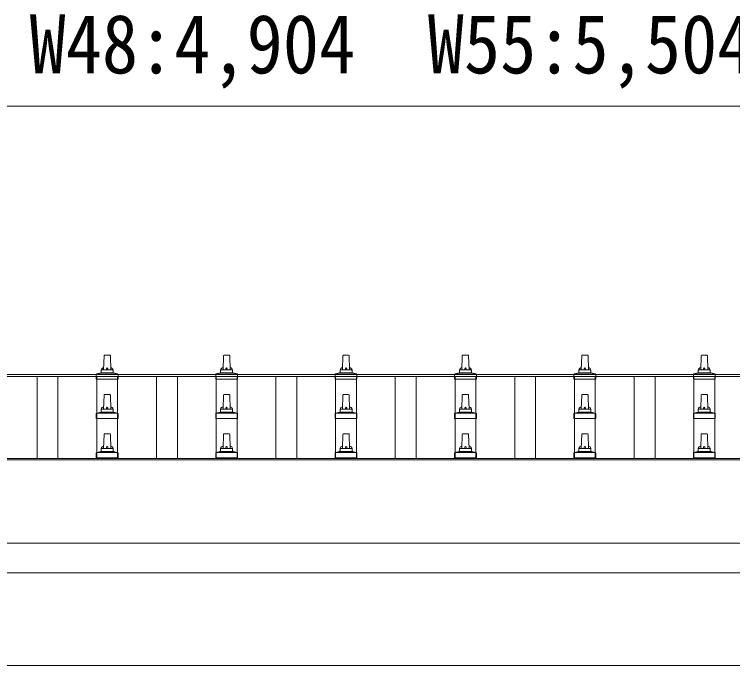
# Model space of a CAD drawing. Units: millimetres, scale not verified. Extents: x -13976 to 14131, y -9754 to 9646.
# Drawn here: x -8829 to -7626, y 2675 to 3766 of the extents above; entities that cross this region are included whole.
import ezdxf
from ezdxf.enums import TextEntityAlignment as Align

# ---------------------------------------------------------------- set-up
doc = ezdxf.new("R2010")
doc.units = ezdxf.units.MM
doc.header["$LTSCALE"] = 50
for name, color, linetype, lineweight in [('0-2_建具', 4, 'Continuous', 9), ('0-5_仕上げ', 5, 'Continuous', 5), ('0-6_手摺', 6, 'Continuous', 9)]:
    doc.layers.add(name, color=color, linetype=linetype, lineweight=lineweight)
doc.styles.add('ＭＳ ゴシック', font='')
doc.styles.get('ＭＳ ゴシック').set_extended_font_data('MS Gothic')

msp = doc.modelspace()

# ---------------------------------------------------------------- linework, layer by layer
at = {"layer": '0-2_建具'}
for p, q in [((-10896.66, 3162.78), (-4850.66, 3162.78)), ((-10896.66, 3159.19), (-4850.66, 3159.19)), ((-10894.66, 3021.8), (-4852.66, 3021.8)), ((-10894.66, 3019.91), (-4852.66, 3019.91)), ((-4852.66, 2880.02), (-10894.66, 2880.02)), ((-10894.66, 2830.2), (-4852.66, 2830.2)), ((-10780.01, 2674.78), (-4977.66, 2674.78))]:
    msp.add_line(p, q, dxfattribs=at)
at = {"layer": '0-5_仕上げ'}
for p, q in [((-8679.66, 3170.57), (-8678.93, 3194.1)), ((-8677.93, 3195.07), (-8669.38, 3195.07)), ((-8668.38, 3194.1), (-8667.66, 3170.57)), ((-8479.66, 3170.57), (-8478.93, 3194.1)), ((-8477.93, 3195.07), (-8469.38, 3195.07)), ((-8468.38, 3194.1), (-8467.66, 3170.57)), ((-8279.66, 3170.57), (-8278.93, 3194.1)), ((-8277.93, 3195.07), (-8269.38, 3195.07)), ((-8268.38, 3194.1), (-8267.66, 3170.57)), ((-8079.66, 3170.57), (-8078.93, 3194.1)), ((-8077.93, 3195.07), (-8069.38, 3195.07)), ((-8068.38, 3194.1), (-8067.66, 3170.57)), ((-7879.66, 3170.57), (-7878.93, 3194.1)), ((-7877.93, 3195.07), (-7869.38, 3195.07)), ((-7868.38, 3194.1), (-7867.66, 3170.57)), ((-7679.66, 3170.57), (-7678.93, 3194.1)), ((-7677.93, 3195.07), (-7669.38, 3195.07)), ((-7668.38, 3194.1), (-7667.66, 3170.57)), ((-8691.14, 3163.76), (-8684.42, 3165.39)), ((-8684.04, 3165.57), (-8663.27, 3165.57)), ((-8683.66, 3166.36), (-8683.66, 3170.57)), ((-8682.66, 3170.57), (-8664.66, 3170.57)), ((-8663.66, 3166.36), (-8663.66, 3170.57)), ((-8656.17, 3163.76), (-8662.89, 3165.39)), ((-8491.14, 3163.76), (-8484.42, 3165.39)), ((-8484.04, 3165.57), (-8463.27, 3165.57)), ((-8483.66, 3166.36), (-8483.66, 3170.57)), ((-8482.66, 3170.57), (-8464.66, 3170.57)), ((-8463.66, 3166.36), (-8463.66, 3170.57)), ((-8456.17, 3163.76), (-8462.89, 3165.39)), ((-8291.14, 3163.76), (-8284.42, 3165.39)), ((-8284.04, 3165.57), (-8263.27, 3165.57)), ((-8283.66, 3166.36), (-8283.66, 3170.57)), ((-8282.66, 3170.57), (-8264.66, 3170.57)), ((-8263.66, 3166.36), (-8263.66, 3170.57)), ((-8256.17, 3163.76), (-8262.89, 3165.39)), ((-8091.14, 3163.76), (-8084.42, 3165.39)), ((-8084.04, 3165.57), (-8063.27, 3165.57)), ((-8083.66, 3166.36), (-8083.66, 3170.57)), ((-8082.66, 3170.57), (-8064.66, 3170.57)), ((-8063.66, 3166.36), (-8063.66, 3170.57)), ((-8056.17, 3163.76), (-8062.89, 3165.39)), ((-7891.14, 3163.76), (-7884.42, 3165.39)), ((-7884.04, 3165.57), (-7863.27, 3165.57)), ((-7883.66, 3166.36), (-7883.66, 3170.57)), ((-7882.66, 3170.57), (-7864.66, 3170.57)), ((-7863.66, 3166.36), (-7863.66, 3170.57)), ((-7856.17, 3163.76), (-7862.89, 3165.39)), ((-7691.14, 3163.76), (-7684.42, 3165.39)), ((-7684.04, 3165.57), (-7663.27, 3165.57)), ((-7683.66, 3166.36), (-7683.66, 3170.57)), ((-7682.66, 3170.57), (-7664.66, 3170.57)), ((-7663.66, 3166.36), (-7663.66, 3170.57)), ((-7656.17, 3163.76), (-7662.89, 3165.39)), ((-8691.91, 3155.07), (-8691.91, 3162.79)), ((-8655.41, 3155.07), (-8691.91, 3155.07)), ((-8691.52, 3163.57), (-8655.79, 3163.57)), ((-8655.41, 3155.07), (-8655.41, 3162.79)), ((-8491.91, 3155.07), (-8491.91, 3162.79)), ((-8455.41, 3155.07), (-8491.91, 3155.07)), ((-8491.52, 3163.57), (-8455.79, 3163.57)), ((-8455.41, 3155.07), (-8455.41, 3162.79)), ((-8291.91, 3155.07), (-8291.91, 3162.79)), ((-8255.41, 3155.07), (-8291.91, 3155.07)), ((-8291.52, 3163.57), (-8255.79, 3163.57)), ((-8255.41, 3155.07), (-8255.41, 3162.79)), ((-8091.91, 3155.07), (-8091.91, 3162.79)), ((-8055.41, 3155.07), (-8091.91, 3155.07)), ((-8091.52, 3163.57), (-8055.79, 3163.57)), ((-8055.41, 3155.07), (-8055.41, 3162.79)), ((-7891.91, 3155.07), (-7891.91, 3162.79)), ((-7855.41, 3155.07), (-7891.91, 3155.07)), ((-7891.52, 3163.57), (-7855.79, 3163.57)), ((-7855.41, 3155.07), (-7855.41, 3162.79)), ((-7691.91, 3155.07), (-7691.91, 3162.79)), ((-7655.41, 3155.07), (-7691.91, 3155.07)), ((-7691.52, 3163.57), (-7655.79, 3163.57)), ((-7655.41, 3155.07), (-7655.41, 3162.79)), ((-8679.66, 3104.73), (-8678.93, 3128.25)), ((-8677.93, 3129.23), (-8669.38, 3129.23)), ((-8668.38, 3128.25), (-8667.66, 3104.73)), ((-8479.66, 3104.73), (-8478.93, 3128.25)), ((-8477.93, 3129.23), (-8469.38, 3129.23)), ((-8468.38, 3128.25), (-8467.66, 3104.73)), ((-8279.66, 3104.73), (-8278.93, 3128.25)), ((-8277.93, 3129.23), (-8269.38, 3129.23)), ((-8268.38, 3128.25), (-8267.66, 3104.73)), ((-8079.66, 3104.73), (-8078.93, 3128.25)), ((-8077.93, 3129.23), (-8069.38, 3129.23)), ((-8068.38, 3128.25), (-8067.66, 3104.73)), ((-7879.66, 3104.73), (-7878.93, 3128.25)), ((-7877.93, 3129.23), (-7869.38, 3129.23)), ((-7868.38, 3128.25), (-7867.66, 3104.73)), ((-7679.66, 3104.73), (-7678.93, 3128.25)), ((-7677.93, 3129.23), (-7669.38, 3129.23)), ((-7668.38, 3128.25), (-7667.66, 3104.73)), ((-8683.66, 3100.52), (-8683.66, 3104.73)), ((-8682.66, 3104.73), (-8664.66, 3104.73)), ((-8663.66, 3100.52), (-8663.66, 3104.73)), ((-8483.66, 3100.52), (-8483.66, 3104.73)), ((-8482.66, 3104.73), (-8464.66, 3104.73)), ((-8463.66, 3100.52), (-8463.66, 3104.73)), ((-8283.66, 3100.52), (-8283.66, 3104.73)), ((-8282.66, 3104.73), (-8264.66, 3104.73)), ((-8263.66, 3100.52), (-8263.66, 3104.73)), ((-8083.66, 3100.52), (-8083.66, 3104.73)), ((-8082.66, 3104.73), (-8064.66, 3104.73)), ((-8063.66, 3100.52), (-8063.66, 3104.73)), ((-7883.66, 3100.52), (-7883.66, 3104.73)), ((-7882.66, 3104.73), (-7864.66, 3104.73)), ((-7863.66, 3100.52), (-7863.66, 3104.73)), ((-7683.66, 3100.52), (-7683.66, 3104.73)), ((-7682.66, 3104.73), (-7664.66, 3104.73)), ((-7663.66, 3100.52), (-7663.66, 3104.73)), ((-8691.91, 3089.23), (-8691.91, 3096.94)), ((-8691.52, 3097.73), (-8655.79, 3097.73)), ((-8691.14, 3097.92), (-8684.42, 3099.55)), ((-8684.04, 3099.73), (-8663.27, 3099.73)), ((-8656.17, 3097.92), (-8662.89, 3099.55)), ((-8655.41, 3089.23), (-8655.41, 3096.94)), ((-8491.91, 3089.23), (-8491.91, 3096.94)), ((-8491.52, 3097.73), (-8455.79, 3097.73)), ((-8491.14, 3097.92), (-8484.42, 3099.55)), ((-8484.04, 3099.73), (-8463.27, 3099.73)), ((-8456.17, 3097.92), (-8462.89, 3099.55)), ((-8455.41, 3089.23), (-8455.41, 3096.94)), ((-8291.91, 3089.23), (-8291.91, 3096.94)), ((-8291.52, 3097.73), (-8255.79, 3097.73)), ((-8291.14, 3097.92), (-8284.42, 3099.55)), ((-8284.04, 3099.73), (-8263.27, 3099.73)), ((-8256.17, 3097.92), (-8262.89, 3099.55)), ((-8255.41, 3089.23), (-8255.41, 3096.94)), ((-8091.91, 3089.23), (-8091.91, 3096.94)), ((-8091.52, 3097.73), (-8055.79, 3097.73)), ((-8091.14, 3097.92), (-8084.42, 3099.55)), ((-8084.04, 3099.73), (-8063.27, 3099.73)), ((-8056.17, 3097.92), (-8062.89, 3099.55)), ((-8055.41, 3089.23), (-8055.41, 3096.94)), ((-7891.91, 3089.23), (-7891.91, 3096.94)), ((-7891.52, 3097.73), (-7855.79, 3097.73)), ((-7891.14, 3097.92), (-7884.42, 3099.55)), ((-7884.04, 3099.73), (-7863.27, 3099.73)), ((-7856.17, 3097.92), (-7862.89, 3099.55)), ((-7855.41, 3089.23), (-7855.41, 3096.94)), ((-7691.91, 3089.23), (-7691.91, 3096.94)), ((-7691.52, 3097.73), (-7655.79, 3097.73)), ((-7691.14, 3097.92), (-7684.42, 3099.55)), ((-7684.04, 3099.73), (-7663.27, 3099.73)), ((-7656.17, 3097.92), (-7662.89, 3099.55)), ((-7655.41, 3089.23), (-7655.41, 3096.94)), ((-8655.41, 3089.23), (-8691.91, 3089.23)), ((-8455.41, 3089.23), (-8491.91, 3089.23)), ((-8255.41, 3089.23), (-8291.91, 3089.23)), ((-8055.41, 3089.23), (-8091.91, 3089.23)), ((-7855.41, 3089.23), (-7891.91, 3089.23)), ((-7655.41, 3089.23), (-7691.91, 3089.23)), ((-8679.66, 3038.89), (-8678.93, 3062.41)), ((-8677.93, 3063.39), (-8669.38, 3063.39)), ((-8668.38, 3062.41), (-8667.66, 3038.89)), ((-8479.66, 3038.89), (-8478.93, 3062.41)), ((-8477.93, 3063.39), (-8469.38, 3063.39)), ((-8468.38, 3062.41), (-8467.66, 3038.89)), ((-8279.66, 3038.89), (-8278.93, 3062.41)), ((-8277.93, 3063.39), (-8269.38, 3063.39)), ((-8268.38, 3062.41), (-8267.66, 3038.89)), ((-8079.66, 3038.89), (-8078.93, 3062.41)), ((-8077.93, 3063.39), (-8069.38, 3063.39)), ((-8068.38, 3062.41), (-8067.66, 3038.89)), ((-7879.66, 3038.89), (-7878.93, 3062.41)), ((-7877.93, 3063.39), (-7869.38, 3063.39)), ((-7868.38, 3062.41), (-7867.66, 3038.89)), ((-7679.66, 3038.89), (-7678.93, 3062.41)), ((-7677.93, 3063.39), (-7669.38, 3063.39)), ((-7668.38, 3062.41), (-7667.66, 3038.89)), ((-8691.52, 3031.89), (-8655.79, 3031.89)), ((-8691.14, 3032.07), (-8684.42, 3033.7)), ((-8684.04, 3033.89), (-8663.27, 3033.89)), ((-8683.66, 3034.67), (-8683.66, 3038.89)), ((-8682.66, 3038.89), (-8664.66, 3038.89)), ((-8663.66, 3034.67), (-8663.66, 3038.89)), ((-8656.17, 3032.07), (-8662.89, 3033.7)), ((-8491.52, 3031.89), (-8455.79, 3031.89)), ((-8491.14, 3032.07), (-8484.42, 3033.7)), ((-8484.04, 3033.89), (-8463.27, 3033.89)), ((-8483.66, 3034.67), (-8483.66, 3038.89)), ((-8482.66, 3038.89), (-8464.66, 3038.89)), ((-8463.66, 3034.67), (-8463.66, 3038.89)), ((-8456.17, 3032.07), (-8462.89, 3033.7)), ((-8291.52, 3031.89), (-8255.79, 3031.89)), ((-8291.14, 3032.07), (-8284.42, 3033.7)), ((-8284.04, 3033.89), (-8263.27, 3033.89)), ((-8283.66, 3034.67), (-8283.66, 3038.89)), ((-8282.66, 3038.89), (-8264.66, 3038.89)), ((-8263.66, 3034.67), (-8263.66, 3038.89)), ((-8256.17, 3032.07), (-8262.89, 3033.7)), ((-8091.52, 3031.89), (-8055.79, 3031.89)), ((-8091.14, 3032.07), (-8084.42, 3033.7)), ((-8084.04, 3033.89), (-8063.27, 3033.89)), ((-8083.66, 3034.67), (-8083.66, 3038.89)), ((-8082.66, 3038.89), (-8064.66, 3038.89)), ((-8063.66, 3034.67), (-8063.66, 3038.89)), ((-8056.17, 3032.07), (-8062.89, 3033.7)), ((-7891.52, 3031.89), (-7855.79, 3031.89)), ((-7891.14, 3032.07), (-7884.42, 3033.7)), ((-7884.04, 3033.89), (-7863.27, 3033.89)), ((-7883.66, 3034.67), (-7883.66, 3038.89)), ((-7882.66, 3038.89), (-7864.66, 3038.89)), ((-7863.66, 3034.67), (-7863.66, 3038.89)), ((-7856.17, 3032.07), (-7862.89, 3033.7)), ((-7691.52, 3031.89), (-7655.79, 3031.89)), ((-7691.14, 3032.07), (-7684.42, 3033.7)), ((-7684.04, 3033.89), (-7663.27, 3033.89)), ((-7683.66, 3034.67), (-7683.66, 3038.89)), ((-7682.66, 3038.89), (-7664.66, 3038.89)), ((-7663.66, 3034.67), (-7663.66, 3038.89)), ((-7656.17, 3032.07), (-7662.89, 3033.7)), ((-8691.91, 3023.39), (-8691.91, 3031.1)), ((-8655.41, 3023.39), (-8691.91, 3023.39)), ((-8655.41, 3023.39), (-8655.41, 3031.1)), ((-8491.91, 3023.39), (-8491.91, 3031.1)), ((-8455.41, 3023.39), (-8491.91, 3023.39)), ((-8455.41, 3023.39), (-8455.41, 3031.1)), ((-8291.91, 3023.39), (-8291.91, 3031.1)), ((-8255.41, 3023.39), (-8291.91, 3023.39)), ((-8255.41, 3023.39), (-8255.41, 3031.1)), ((-8091.91, 3023.39), (-8091.91, 3031.1)), ((-8055.41, 3023.39), (-8091.91, 3023.39)), ((-8055.41, 3023.39), (-8055.41, 3031.1)), ((-7891.91, 3023.39), (-7891.91, 3031.1)), ((-7855.41, 3023.39), (-7891.91, 3023.39)), ((-7855.41, 3023.39), (-7855.41, 3031.1)), ((-7691.91, 3023.39), (-7691.91, 3031.1)), ((-7655.41, 3023.39), (-7691.91, 3023.39)), ((-7655.41, 3023.39), (-7655.41, 3031.1))]:
    msp.add_line(p, q, dxfattribs=at)
at = {"layer": '0-5_仕上げ', "color": 4, "lineweight": 9}
for p, q in [((-8791.16, 3021.8), (-8791.16, 3159.19)), ((-8756.16, 3021.8), (-8756.16, 3159.19)), ((-8691.16, 3021.8), (-8691.16, 3159.19)), ((-8656.16, 3021.8), (-8656.16, 3159.19)), ((-8591.16, 3021.8), (-8591.16, 3159.19)), ((-8556.16, 3021.8), (-8556.16, 3159.19)), ((-8491.16, 3021.8), (-8491.16, 3159.19)), ((-8456.16, 3021.8), (-8456.16, 3159.19)), ((-8391.16, 3021.8), (-8391.16, 3159.19)), ((-8356.16, 3021.8), (-8356.16, 3159.19)), ((-8291.16, 3021.8), (-8291.16, 3159.19)), ((-8256.16, 3021.8), (-8256.16, 3159.19)), ((-8191.16, 3021.8), (-8191.16, 3159.19)), ((-8156.16, 3021.8), (-8156.16, 3159.19)), ((-8091.16, 3021.8), (-8091.16, 3159.19)), ((-8056.16, 3021.8), (-8056.16, 3159.19)), ((-7991.16, 3021.8), (-7991.16, 3159.19)), ((-7956.16, 3021.8), (-7956.16, 3159.19)), ((-7891.16, 3021.8), (-7891.16, 3159.19)), ((-7856.16, 3021.8), (-7856.16, 3159.19)), ((-7791.16, 3021.8), (-7791.16, 3159.19)), ((-7756.16, 3021.8), (-7756.16, 3159.19)), ((-7691.16, 3021.8), (-7691.16, 3159.19)), ((-7656.16, 3021.8), (-7656.16, 3159.19))]:
    msp.add_line(p, q, dxfattribs=at)
at = {"layer": '0-5_仕上げ'}
for centre, radius, start, end in [((-8677.93, 3194.07), 1, 90, 178.60509), ((-8669.38, 3194.07), 1, 1.39491, 90), ((-8477.93, 3194.07), 1, 90, 178.60509), ((-8469.38, 3194.07), 1, 1.39491, 90), ((-8277.93, 3194.07), 1, 90, 178.60509), ((-8269.38, 3194.07), 1, 1.39491, 90), ((-8077.93, 3194.07), 1, 90, 178.60509), ((-8069.38, 3194.07), 1, 1.39491, 90), ((-7877.93, 3194.07), 1, 90, 178.60509), ((-7869.38, 3194.07), 1, 1.39491, 90), ((-7677.93, 3194.07), 1, 90, 178.60509), ((-7669.38, 3194.07), 1, 1.39491, 90), ((-8690.91, 3162.79), 1, 103.62699, 180), ((-8684.66, 3166.36), 1, 283.62699, 0), ((-8679.57, 3169.94), 4.13, 90, 171.17633), ((-8682.66, 3169.57), 1, 90, 180), ((-8670.32, 3170.57), 4.83, 133.60282, 180), ((-8676.99, 3170.57), 4.83, 0, 46.39718), ((-8667.74, 3169.94), 4.13, 8.82367, 90), ((-8664.66, 3169.57), 1, 0, 90), ((-8662.66, 3166.36), 1, 180, 256.37301), ((-8656.41, 3162.79), 1, 0, 76.37301), ((-8490.91, 3162.79), 1, 103.62699, 180), ((-8484.66, 3166.36), 1, 283.62699, 0), ((-8479.57, 3169.94), 4.13, 90, 171.17633), ((-8482.66, 3169.57), 1, 90, 180), ((-8470.32, 3170.57), 4.83, 133.60282, 180), ((-8476.99, 3170.57), 4.83, 0, 46.39718), ((-8467.74, 3169.94), 4.13, 8.82367, 90), ((-8464.66, 3169.57), 1, 0, 90), ((-8462.66, 3166.36), 1, 180, 256.37301), ((-8456.41, 3162.79), 1, 0, 76.37301), ((-8290.91, 3162.79), 1, 103.62699, 180), ((-8284.66, 3166.36), 1, 283.62699, 0), ((-8279.57, 3169.94), 4.13, 90, 171.17633), ((-8282.66, 3169.57), 1, 90, 180), ((-8270.32, 3170.57), 4.83, 133.60282, 180), ((-8276.99, 3170.57), 4.83, 0, 46.39718), ((-8267.74, 3169.94), 4.13, 8.82367, 90), ((-8264.66, 3169.57), 1, 0, 90), ((-8262.66, 3166.36), 1, 180, 256.37301), ((-8256.41, 3162.79), 1, 0, 76.37301), ((-8090.91, 3162.79), 1, 103.62699, 180), ((-8084.66, 3166.36), 1, 283.62699, 0), ((-8079.57, 3169.94), 4.13, 90, 171.17633), ((-8082.66, 3169.57), 1, 90, 180), ((-8070.32, 3170.57), 4.83, 133.60282, 180), ((-8076.99, 3170.57), 4.83, 0, 46.39718), ((-8067.74, 3169.94), 4.13, 8.82367, 90), ((-8064.66, 3169.57), 1, 0, 90), ((-8062.66, 3166.36), 1, 180, 256.37301), ((-8056.41, 3162.79), 1, 0, 76.37301), ((-7890.91, 3162.79), 1, 103.62699, 180), ((-7884.66, 3166.36), 1, 283.62699, 0), ((-7879.57, 3169.94), 4.13, 90, 171.17633), ((-7882.66, 3169.57), 1, 90, 180), ((-7870.32, 3170.57), 4.83, 133.60282, 180), ((-7876.99, 3170.57), 4.83, 0, 46.39718), ((-7867.74, 3169.94), 4.13, 8.82367, 90), ((-7864.66, 3169.57), 1, 0, 90), ((-7862.66, 3166.36), 1, 180, 256.37301), ((-7856.41, 3162.79), 1, 0, 76.37301), ((-7690.91, 3162.79), 1, 103.62699, 180), ((-7684.66, 3166.36), 1, 283.62699, 0), ((-7679.57, 3169.94), 4.13, 90, 171.17633), ((-7682.66, 3169.57), 1, 90, 180), ((-7670.32, 3170.57), 4.83, 133.60282, 180), ((-7676.99, 3170.57), 4.83, 0, 46.39718), ((-7667.74, 3169.94), 4.13, 8.82367, 90), ((-7664.66, 3169.57), 1, 0, 90), ((-7662.66, 3166.36), 1, 180, 256.37301), ((-7656.41, 3162.79), 1, 0, 76.37301), ((-8677.93, 3128.23), 1, 90, 178.60509), ((-8669.38, 3128.23), 1, 1.39491, 90), ((-8477.93, 3128.23), 1, 90, 178.60509), ((-8469.38, 3128.23), 1, 1.39491, 90), ((-8277.93, 3128.23), 1, 90, 178.60509), ((-8269.38, 3128.23), 1, 1.39491, 90), ((-8077.93, 3128.23), 1, 90, 178.60509), ((-8069.38, 3128.23), 1, 1.39491, 90), ((-7877.93, 3128.23), 1, 90, 178.60509), ((-7869.38, 3128.23), 1, 1.39491, 90), ((-7677.93, 3128.23), 1, 90, 178.60509), ((-7669.38, 3128.23), 1, 1.39491, 90), ((-8679.57, 3104.1), 4.13, 90, 171.17633), ((-8682.66, 3103.73), 1, 90, 180), ((-8670.32, 3104.73), 4.83, 133.60282, 180), ((-8676.99, 3104.73), 4.83, 0, 46.39718), ((-8667.74, 3104.1), 4.13, 8.82367, 90), ((-8664.66, 3103.73), 1, 0, 90), ((-8479.57, 3104.1), 4.13, 90, 171.17633), ((-8482.66, 3103.73), 1, 90, 180), ((-8470.32, 3104.73), 4.83, 133.60282, 180), ((-8476.99, 3104.73), 4.83, 0, 46.39718), ((-8467.74, 3104.1), 4.13, 8.82367, 90), ((-8464.66, 3103.73), 1, 0, 90), ((-8279.57, 3104.1), 4.13, 90, 171.17633), ((-8282.66, 3103.73), 1, 90, 180), ((-8270.32, 3104.73), 4.83, 133.60282, 180), ((-8276.99, 3104.73), 4.83, 0, 46.39718), ((-8267.74, 3104.1), 4.13, 8.82367, 90), ((-8264.66, 3103.73), 1, 0, 90), ((-8079.57, 3104.1), 4.13, 90, 171.17633), ((-8082.66, 3103.73), 1, 90, 180), ((-8070.32, 3104.73), 4.83, 133.60282, 180), ((-8076.99, 3104.73), 4.83, 0, 46.39718), ((-8067.74, 3104.1), 4.13, 8.82367, 90), ((-8064.66, 3103.73), 1, 0, 90), ((-7879.57, 3104.1), 4.13, 90, 171.17633), ((-7882.66, 3103.73), 1, 90, 180), ((-7870.32, 3104.73), 4.83, 133.60282, 180), ((-7876.99, 3104.73), 4.83, 0, 46.39718), ((-7867.74, 3104.1), 4.13, 8.82367, 90), ((-7864.66, 3103.73), 1, 0, 90), ((-7679.57, 3104.1), 4.13, 90, 171.17633), ((-7682.66, 3103.73), 1, 90, 180), ((-7670.32, 3104.73), 4.83, 133.60282, 180), ((-7676.99, 3104.73), 4.83, 0, 46.39718), ((-7667.74, 3104.1), 4.13, 8.82367, 90), ((-7664.66, 3103.73), 1, 0, 90), ((-8690.91, 3096.94), 1, 103.62699, 180), ((-8684.66, 3100.52), 1, 283.62699, 0), ((-8662.66, 3100.52), 1, 180, 256.37301), ((-8656.41, 3096.94), 1, 0, 76.37301), ((-8490.91, 3096.94), 1, 103.62699, 180), ((-8484.66, 3100.52), 1, 283.62699, 0), ((-8462.66, 3100.52), 1, 180, 256.37301), ((-8456.41, 3096.94), 1, 0, 76.37301), ((-8290.91, 3096.94), 1, 103.62699, 180), ((-8284.66, 3100.52), 1, 283.62699, 0), ((-8262.66, 3100.52), 1, 180, 256.37301), ((-8256.41, 3096.94), 1, 0, 76.37301), ((-8090.91, 3096.94), 1, 103.62699, 180), ((-8084.66, 3100.52), 1, 283.62699, 0), ((-8062.66, 3100.52), 1, 180, 256.37301), ((-8056.41, 3096.94), 1, 0, 76.37301), ((-7890.91, 3096.94), 1, 103.62699, 180), ((-7884.66, 3100.52), 1, 283.62699, 0), ((-7862.66, 3100.52), 1, 180, 256.37301), ((-7856.41, 3096.94), 1, 0, 76.37301), ((-7690.91, 3096.94), 1, 103.62699, 180), ((-7684.66, 3100.52), 1, 283.62699, 0), ((-7662.66, 3100.52), 1, 180, 256.37301), ((-7656.41, 3096.94), 1, 0, 76.37301), ((-8677.93, 3062.39), 1, 90, 178.60509), ((-8669.38, 3062.39), 1, 1.39491, 90), ((-8477.93, 3062.39), 1, 90, 178.60509), ((-8469.38, 3062.39), 1, 1.39491, 90), ((-8277.93, 3062.39), 1, 90, 178.60509), ((-8269.38, 3062.39), 1, 1.39491, 90), ((-8077.93, 3062.39), 1, 90, 178.60509), ((-8069.38, 3062.39), 1, 1.39491, 90), ((-7877.93, 3062.39), 1, 90, 178.60509), ((-7869.38, 3062.39), 1, 1.39491, 90), ((-7677.93, 3062.39), 1, 90, 178.60509), ((-7669.38, 3062.39), 1, 1.39491, 90), ((-8690.91, 3031.1), 1, 103.62699, 180), ((-8684.66, 3034.67), 1, 283.62699, 0), ((-8679.57, 3038.25), 4.13, 90, 171.17633), ((-8682.66, 3037.89), 1, 90, 180), ((-8670.32, 3038.89), 4.83, 133.60282, 180), ((-8676.99, 3038.89), 4.83, 0, 46.39718), ((-8667.74, 3038.25), 4.13, 8.82367, 90), ((-8664.66, 3037.89), 1, 0, 90), ((-8662.66, 3034.67), 1, 180, 256.37301), ((-8656.41, 3031.1), 1, 0, 76.37301), ((-8490.91, 3031.1), 1, 103.62699, 180), ((-8484.66, 3034.67), 1, 283.62699, 0), ((-8479.57, 3038.25), 4.13, 90, 171.17633), ((-8482.66, 3037.89), 1, 90, 180), ((-8470.32, 3038.89), 4.83, 133.60282, 180), ((-8476.99, 3038.89), 4.83, 0, 46.39718), ((-8467.74, 3038.25), 4.13, 8.82367, 90), ((-8464.66, 3037.89), 1, 0, 90), ((-8462.66, 3034.67), 1, 180, 256.37301), ((-8456.41, 3031.1), 1, 0, 76.37301), ((-8290.91, 3031.1), 1, 103.62699, 180), ((-8284.66, 3034.67), 1, 283.62699, 0), ((-8279.57, 3038.25), 4.13, 90, 171.17633), ((-8282.66, 3037.89), 1, 90, 180), ((-8270.32, 3038.89), 4.83, 133.60282, 180), ((-8276.99, 3038.89), 4.83, 0, 46.39718), ((-8267.74, 3038.25), 4.13, 8.82367, 90), ((-8264.66, 3037.89), 1, 0, 90), ((-8262.66, 3034.67), 1, 180, 256.37301), ((-8256.41, 3031.1), 1, 0, 76.37301), ((-8090.91, 3031.1), 1, 103.62699, 180), ((-8084.66, 3034.67), 1, 283.62699, 0), ((-8079.57, 3038.25), 4.13, 90, 171.17633), ((-8082.66, 3037.89), 1, 90, 180), ((-8070.32, 3038.89), 4.83, 133.60282, 180), ((-8076.99, 3038.89), 4.83, 0, 46.39718), ((-8067.74, 3038.25), 4.13, 8.82367, 90), ((-8064.66, 3037.89), 1, 0, 90), ((-8062.66, 3034.67), 1, 180, 256.37301), ((-8056.41, 3031.1), 1, 0, 76.37301), ((-7890.91, 3031.1), 1, 103.62699, 180), ((-7884.66, 3034.67), 1, 283.62699, 0), ((-7879.57, 3038.25), 4.13, 90, 171.17633), ((-7882.66, 3037.89), 1, 90, 180), ((-7870.32, 3038.89), 4.83, 133.60282, 180), ((-7876.99, 3038.89), 4.83, 0, 46.39718), ((-7867.74, 3038.25), 4.13, 8.82367, 90), ((-7864.66, 3037.89), 1, 0, 90), ((-7862.66, 3034.67), 1, 180, 256.37301), ((-7856.41, 3031.1), 1, 0, 76.37301), ((-7690.91, 3031.1), 1, 103.62699, 180), ((-7684.66, 3034.67), 1, 283.62699, 0), ((-7679.57, 3038.25), 4.13, 90, 171.17633), ((-7682.66, 3037.89), 1, 90, 180), ((-7670.32, 3038.89), 4.83, 133.60282, 180), ((-7676.99, 3038.89), 4.83, 0, 46.39718), ((-7667.74, 3038.25), 4.13, 8.82367, 90), ((-7664.66, 3037.89), 1, 0, 90), ((-7662.66, 3034.67), 1, 180, 256.37301), ((-7656.41, 3031.1), 1, 0, 76.37301)]:
    msp.add_arc(centre, radius, start, end, dxfattribs=at)
at = {"layer": '0-6_手摺'}
msp.add_lwpolyline([(-10925.66, 3612.83), (-4821.66, 3612.83), (-4821.66, 3312.83)], dxfattribs=at)

# ---------------------------------------------------------------- texts
at = {"layer": '0-6_手摺', "color": 7, "style": 'ＭＳ ゴシック', "width": 0.9}
msp.add_text('W48:4,904\u3000W55:5,504\u3000W60:6,104', height=98.97, dxfattribs=at).set_placement((-8803.66, 3637.83), align=Align.BOTTOM_LEFT)

doc.saveas('drawing.dxf')
